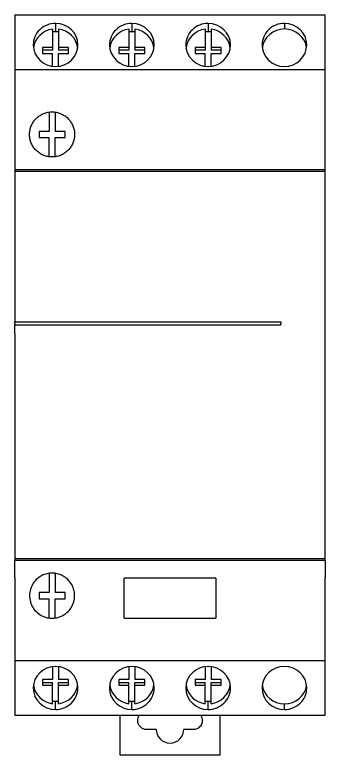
# Model space of a CAD drawing. Header units: millimetres. Extents: x 2268 to 4339, y 1619 to 2163.
# Drawn here: x 4110.3 to 4144.5, y 1786.4 to 1868.2 of the extents above; entities that cross this region are included whole.
import ezdxf

# ---------------------------------------------------------------- set-up
doc = ezdxf.new("R2010")
doc.units = ezdxf.units.MM
doc.layers.add('THICK', color=7, linetype='Continuous')

# ---------------------------------------------------------------- blocks, each defined once
blk = doc.blocks.new('A$Cf3ad2428')
at = {"layer": 'THICK'}
for p, q in [((0, 85.4), (0, 79.1)), ((0, 85.4), (35.8, 85.4)), ((35.8, 79.1), (35.8, 85.4)), ((4.35, 83.741), (4.35, 81.615)), ((4.7, 84.411), (4.7, 83.453)), ((5.05, 83.741), (5.05, 81.615)), ((13.15, 83.741), (13.15, 81.615)), ((13.5, 84.411), (13.5, 83.453)), ((13.85, 83.741), (13.85, 81.615)), ((21.95, 83.741), (21.95, 81.615)), ((22.3, 84.411), (22.3, 83.453)), ((22.65, 83.741), (22.65, 81.615)), ((31.1, 84.411), (31.1, 83.764)), ((4.35, 81.615), (3.2, 81.615)), ((3.2, 81.615), (3.2, 80.938)), ((4.35, 81.304), (3.2, 81.304)), ((4.35, 81.615), (4.35, 81.304)), ((5.05, 81.615), (5.05, 81.304)), ((6.2, 81.615), (5.05, 81.615)), ((6.2, 81.304), (5.05, 81.304)), ((6.2, 80.938), (6.2, 81.615)), ((13.15, 81.615), (12, 81.615)), ((12, 81.615), (12, 80.938)), ((13.15, 81.304), (12, 81.304)), ((13.15, 81.615), (13.15, 81.304)), ((13.85, 81.615), (13.85, 81.304)), ((15, 81.615), (13.85, 81.615)), ((15, 81.304), (13.85, 81.304)), ((15, 80.938), (15, 81.615)), ((21.95, 81.615), (20.8, 81.615)), ((20.8, 81.615), (20.8, 80.938)), ((21.95, 81.304), (20.8, 81.304)), ((21.95, 81.615), (21.95, 81.304)), ((22.65, 81.615), (22.65, 81.304)), ((23.8, 81.615), (22.65, 81.615)), ((23.8, 81.304), (22.65, 81.304)), ((23.8, 80.938), (23.8, 81.615)), ((3.2, 80.938), (4.35, 80.938)), ((4.35, 79.459), (4.35, 80.938)), ((5.05, 80.938), (6.2, 80.938)), ((5.05, 79.459), (5.05, 80.938)), ((12, 80.938), (13.15, 80.938)), ((13.15, 79.459), (13.15, 80.938)), ((13.85, 80.938), (15, 80.938)), ((13.85, 79.459), (13.85, 80.938)), ((20.8, 80.938), (21.95, 80.938)), ((21.95, 79.459), (21.95, 80.938)), ((22.65, 80.938), (23.8, 80.938)), ((22.65, 79.459), (22.65, 80.938)), ((0, 79.1), (0, 67.5)), ((0, 79.1), (35.8, 79.1)), ((35.8, 67.5), (35.8, 79.1)), ((2.446, 73.423), (2.534, 73.508)), ((2.534, 73.508), (2.625, 73.588)), ((2.625, 73.588), (2.72, 73.665)), ((2.72, 73.665), (2.818, 73.736)), ((2.818, 73.736), (2.92, 73.803)), ((2.92, 73.803), (3.024, 73.866)), ((3.024, 73.866), (3.132, 73.923)), ((3.132, 73.923), (3.241, 73.975)), ((3.241, 73.975), (3.354, 74.022)), ((3.354, 74.022), (3.468, 74.063)), ((3.468, 74.063), (3.583, 74.099)), ((3.583, 74.099), (3.701, 74.13)), ((3.701, 74.13), (3.819, 74.155)), ((3.819, 74.155), (3.938, 74.175)), ((3.938, 74.175), (4.059, 74.189)), ((3.95, 74.176), (3.95, 71.95)), ((4.059, 74.189), (4.179, 74.197)), ((4.179, 74.197), (4.3, 74.2)), ((4.3, 74.2), (4.421, 74.197)), ((4.421, 74.197), (4.543, 74.189)), ((4.543, 74.189), (4.664, 74.174)), ((4.65, 74.176), (4.65, 71.95)), ((4.664, 74.174), (4.784, 74.155)), ((4.784, 74.155), (4.903, 74.129)), ((4.903, 74.129), (5.021, 74.098)), ((5.021, 74.098), (5.138, 74.061)), ((5.138, 74.061), (5.253, 74.019)), ((5.253, 74.019), (5.366, 73.971)), ((5.366, 73.971), (5.477, 73.918)), ((5.477, 73.918), (5.585, 73.86)), ((5.585, 73.86), (5.69, 73.797)), ((5.69, 73.797), (5.793, 73.729)), ((5.793, 73.729), (5.891, 73.656)), ((5.891, 73.656), (5.987, 73.579)), ((5.987, 73.579), (6.078, 73.497)), ((6.078, 73.497), (6.166, 73.411)), ((1.862, 72.503), (1.907, 72.616)), ((1.907, 72.616), (1.957, 72.728)), ((1.957, 72.728), (2.013, 72.837)), ((2.013, 72.837), (2.073, 72.943)), ((2.073, 72.943), (2.139, 73.046)), ((2.139, 73.046), (2.209, 73.145)), ((2.209, 73.145), (2.284, 73.242)), ((2.284, 73.242), (2.363, 73.334)), ((2.363, 73.334), (2.446, 73.423)), ((6.166, 73.411), (6.249, 73.321)), ((6.249, 73.321), (6.328, 73.227)), ((6.328, 73.227), (6.402, 73.13)), ((6.402, 73.13), (6.472, 73.03)), ((6.472, 73.03), (6.536, 72.926)), ((6.536, 72.926), (6.596, 72.82)), ((6.596, 72.82), (6.651, 72.711)), ((6.651, 72.711), (6.7, 72.599)), ((6.7, 72.599), (6.744, 72.486)), ((1.701, 71.663), (1.707, 71.785)), ((1.707, 71.785), (1.718, 71.908)), ((1.718, 71.908), (1.736, 72.029)), ((1.736, 72.029), (1.759, 72.15)), ((1.759, 72.15), (1.788, 72.269)), ((1.788, 72.269), (1.822, 72.387)), ((1.822, 72.387), (1.862, 72.503)), ((2.8, 71.95), (2.8, 71.25)), ((3.95, 71.95), (2.8, 71.95)), ((5.8, 71.95), (4.65, 71.95)), ((5.8, 71.25), (5.8, 71.95)), ((6.744, 72.486), (6.783, 72.37)), ((6.783, 72.37), (6.817, 72.253)), ((6.817, 72.253), (6.844, 72.135)), ((6.844, 72.135), (6.867, 72.015)), ((6.867, 72.015), (6.883, 71.894)), ((6.883, 71.894), (6.894, 71.773)), ((6.894, 71.773), (6.899, 71.652)), ((1.701, 71.54), (1.701, 71.663)), ((1.707, 71.417), (1.701, 71.54)), ((1.718, 71.295), (1.707, 71.417)), ((1.735, 71.173), (1.718, 71.295)), ((1.758, 71.053), (1.735, 71.173)), ((1.787, 70.934), (1.758, 71.053)), ((1.821, 70.816), (1.787, 70.934)), ((2.8, 71.25), (3.95, 71.25)), ((3.95, 69.024), (3.95, 71.25)), ((4.65, 69.024), (4.65, 71.25)), ((4.65, 71.25), (5.8, 71.25)), ((6.812, 70.93), (6.778, 70.814)), ((6.841, 71.048), (6.812, 70.93)), ((6.864, 71.167), (6.841, 71.048)), ((6.881, 71.287), (6.864, 71.167)), ((6.893, 71.408), (6.881, 71.287)), ((6.899, 71.53), (6.893, 71.408)), ((6.899, 71.652), (6.899, 71.53)), ((1.86, 70.701), (1.821, 70.816)), ((1.905, 70.588), (1.86, 70.701)), ((1.955, 70.477), (1.905, 70.588)), ((2.01, 70.368), (1.955, 70.477)), ((2.071, 70.262), (2.01, 70.368)), ((2.136, 70.159), (2.071, 70.262)), ((2.206, 70.06), (2.136, 70.159)), ((2.28, 69.963), (2.206, 70.06)), ((6.395, 70.06), (6.321, 69.964)), ((6.465, 70.16), (6.395, 70.06)), ((6.53, 70.263), (6.465, 70.16)), ((6.59, 70.368), (6.53, 70.263)), ((6.645, 70.476), (6.59, 70.368)), ((6.695, 70.587), (6.645, 70.476)), ((6.739, 70.699), (6.695, 70.587)), ((6.778, 70.814), (6.739, 70.699)), ((2.359, 69.87), (2.28, 69.963)), ((2.442, 69.781), (2.359, 69.87)), ((2.529, 69.696), (2.442, 69.781)), ((2.62, 69.615), (2.529, 69.696)), ((2.715, 69.539), (2.62, 69.615)), ((2.813, 69.467), (2.715, 69.539)), ((2.915, 69.4), (2.813, 69.467)), ((3.019, 69.337), (2.915, 69.4)), ((3.126, 69.28), (3.019, 69.337)), ((3.236, 69.228), (3.126, 69.28)), ((3.348, 69.18), (3.236, 69.228)), ((3.462, 69.139), (3.348, 69.18)), ((5.252, 69.181), (5.138, 69.139)), ((5.364, 69.228), (5.252, 69.181)), ((5.474, 69.28), (5.364, 69.228)), ((5.581, 69.338), (5.474, 69.28)), ((5.686, 69.4), (5.581, 69.338)), ((5.787, 69.467), (5.686, 69.4)), ((5.885, 69.539), (5.787, 69.467)), ((5.98, 69.616), (5.885, 69.539)), ((6.071, 69.697), (5.98, 69.616)), ((6.158, 69.782), (6.071, 69.697)), ((6.242, 69.871), (6.158, 69.782)), ((6.321, 69.964), (6.242, 69.871)), ((3.579, 69.102), (3.462, 69.139)), ((3.696, 69.071), (3.579, 69.102)), ((3.815, 69.046), (3.696, 69.071)), ((3.936, 69.026), (3.815, 69.046)), ((4.057, 69.011), (3.936, 69.026)), ((4.178, 69.003), (4.057, 69.011)), ((4.3, 69), (4.178, 69.003)), ((4.422, 69.003), (4.3, 69)), ((4.544, 69.011), (4.422, 69.003)), ((4.665, 69.026), (4.544, 69.011)), ((4.785, 69.046), (4.665, 69.026)), ((4.904, 69.071), (4.785, 69.046)), ((5.022, 69.102), (4.904, 69.071)), ((5.138, 69.139), (5.022, 69.102)), ((0, 67.5), (0, 67.349)), ((35.8, 67.5), (0, 67.5)), ((35.8, 67.349), (35.8, 67.5)), ((0, 67.349), (0, 50)), ((0, 67.349), (35.8, 67.349)), ((35.8, 48.65), (35.8, 67.349)), ((0, 49.8), (0, 50)), ((0, 50), (30.7, 50)), ((0, 49.8), (0, 49.6)), ((30.7, 49.6), (0, 49.6)), ((0, 48.65), (0, 49.6)), ((30.7, 50), (30.7, 49.8)), ((30.7, 49.6), (30.7, 49.8)), ((0, 48.65), (0, 22.642)), ((35.8, 22.642), (35.8, 48.65)), ((35.8, 22.642), (0, 22.642)), ((0, 22.642), (0, 22.5)), ((0, 20.5), (0, 22.5)), ((0, 22.5), (35.8, 22.5)), ((35.8, 22.5), (35.8, 22.642)), ((35.8, 22.5), (35.8, 20.5)), ((0, 20.5), (0, 10.9)), ((2.767, 20.5), (2.619, 20.384)), ((2.891, 20.585), (2.767, 20.5)), ((3.018, 20.662), (2.891, 20.585)), ((3.149, 20.732), (3.018, 20.662)), ((3.285, 20.793), (3.149, 20.732)), ((3.424, 20.848), (3.285, 20.793)), ((3.566, 20.894), (3.424, 20.848)), ((3.71, 20.932), (3.566, 20.894)), ((3.856, 20.962), (3.71, 20.932)), ((4.002, 20.983), (3.856, 20.962)), ((3.95, 20.976), (3.95, 18.75)), ((4.15, 20.996), (4.002, 20.983)), ((4.3, 21), (4.15, 20.996)), ((4.45, 20.996), (4.3, 21)), ((4.598, 20.983), (4.45, 20.996)), ((4.744, 20.962), (4.598, 20.983)), ((4.65, 20.976), (4.65, 18.75)), ((4.89, 20.932), (4.744, 20.962)), ((5.034, 20.894), (4.89, 20.932)), ((5.176, 20.848), (5.034, 20.894)), ((5.315, 20.793), (5.176, 20.848)), ((5.451, 20.732), (5.315, 20.793)), ((5.582, 20.662), (5.451, 20.732)), ((5.709, 20.585), (5.582, 20.662)), ((5.833, 20.5), (5.709, 20.585)), ((5.981, 20.384), (5.833, 20.5)), ((35.8, 10.9), (35.8, 20.5)), ((2.031, 19.669), (1.945, 19.503)), ((2.128, 19.829), (2.031, 19.669)), ((2.236, 19.981), (2.128, 19.829)), ((2.354, 20.125), (2.236, 19.981)), ((2.482, 20.259), (2.354, 20.125)), ((2.619, 20.384), (2.482, 20.259)), ((6.118, 20.259), (5.981, 20.384)), ((6.246, 20.125), (6.118, 20.259)), ((6.364, 19.981), (6.246, 20.125)), ((6.472, 19.829), (6.364, 19.981)), ((6.569, 19.669), (6.472, 19.829)), ((6.655, 19.502), (6.569, 19.669)), ((12.6, 15.8), (12.6, 20.4)), ((23.2, 20.4), (12.6, 20.4)), ((23.2, 20.4), (23.2, 15.8)), ((1.73, 18.791), (1.708, 18.605)), ((1.764, 18.974), (1.73, 18.791)), ((1.812, 19.154), (1.764, 18.974)), ((1.872, 19.331), (1.812, 19.154)), ((1.945, 19.503), (1.872, 19.331)), ((6.728, 19.33), (6.655, 19.502)), ((6.788, 19.154), (6.728, 19.33)), ((6.836, 18.973), (6.788, 19.154)), ((6.871, 18.79), (6.836, 18.973)), ((6.892, 18.605), (6.871, 18.79)), ((1.708, 18.605), (1.7, 18.419)), ((1.7, 18.419), (1.705, 18.233)), ((1.705, 18.233), (1.724, 18.047)), ((1.724, 18.047), (1.756, 17.864)), ((2.8, 18.75), (2.8, 18.05)), ((3.95, 18.75), (2.8, 18.75)), ((2.8, 18.05), (3.95, 18.05)), ((3.95, 15.824), (3.95, 18.05)), ((5.8, 18.75), (4.65, 18.75)), ((4.65, 15.824), (4.65, 18.05)), ((4.65, 18.05), (5.8, 18.05)), ((5.8, 18.05), (5.8, 18.75)), ((6.844, 17.863), (6.876, 18.046)), ((6.876, 18.046), (6.895, 18.232)), ((6.9, 18.418), (6.892, 18.605)), ((6.895, 18.232), (6.9, 18.418)), ((1.756, 17.864), (1.801, 17.683)), ((1.801, 17.683), (1.859, 17.506)), ((1.859, 17.506), (1.929, 17.333)), ((1.929, 17.333), (2.011, 17.166)), ((2.011, 17.166), (2.106, 17.005)), ((6.494, 17.004), (6.588, 17.165)), ((6.588, 17.165), (6.671, 17.332)), ((6.671, 17.332), (6.741, 17.505)), ((6.741, 17.505), (6.799, 17.682)), ((6.799, 17.682), (6.844, 17.863)), ((2.106, 17.005), (2.211, 16.852)), ((2.211, 16.852), (2.328, 16.706)), ((2.328, 16.706), (2.454, 16.569)), ((2.454, 16.569), (2.59, 16.441)), ((2.59, 16.441), (2.735, 16.324)), ((2.735, 16.324), (2.888, 16.217)), ((5.712, 16.216), (5.864, 16.323)), ((5.864, 16.323), (6.009, 16.441)), ((6.009, 16.441), (6.145, 16.568)), ((6.145, 16.568), (6.272, 16.705)), ((6.272, 16.705), (6.388, 16.851)), ((6.388, 16.851), (6.494, 17.004)), ((2.888, 16.217), (3.048, 16.121)), ((3.048, 16.121), (3.215, 16.037)), ((3.215, 16.037), (3.387, 15.966)), ((3.387, 15.966), (3.564, 15.906)), ((3.564, 15.906), (3.744, 15.86)), ((3.744, 15.86), (3.926, 15.827)), ((3.926, 15.827), (4.111, 15.807)), ((4.111, 15.807), (4.3, 15.8)), ((4.3, 15.8), (4.489, 15.807)), ((4.489, 15.807), (4.674, 15.827)), ((4.674, 15.827), (4.856, 15.86)), ((4.856, 15.86), (5.035, 15.906)), ((5.035, 15.906), (5.212, 15.965)), ((5.212, 15.965), (5.384, 16.037)), ((5.384, 16.037), (5.551, 16.121)), ((5.551, 16.121), (5.712, 16.216)), ((12.6, 15.8), (23.2, 15.8)), ((0, 10.9), (0, 4.6)), ((35.8, 10.9), (0, 10.9)), ((35.8, 4.6), (35.8, 10.9)), ((4.35, 10.219), (4.35, 8.74)), ((5.05, 10.219), (5.05, 8.74)), ((13.15, 10.219), (13.15, 8.74)), ((13.85, 10.219), (13.85, 8.74)), ((21.95, 10.219), (21.95, 8.74)), ((22.65, 10.219), (22.65, 8.74)), ((4.35, 8.74), (3.2, 8.74)), ((3.2, 8.74), (3.2, 8.064)), ((6.2, 8.74), (5.05, 8.74)), ((6.2, 8.064), (6.2, 8.74)), ((13.15, 8.74), (12, 8.74)), ((12, 8.74), (12, 8.064)), ((15, 8.74), (13.85, 8.74)), ((15, 8.064), (15, 8.74)), ((21.95, 8.74), (20.8, 8.74)), ((20.8, 8.74), (20.8, 8.064)), ((23.8, 8.74), (22.65, 8.74)), ((23.8, 8.064), (23.8, 8.74)), ((3.2, 8.374), (4.35, 8.374)), ((3.2, 8.064), (4.35, 8.064)), ((4.35, 8.064), (4.35, 8.374)), ((4.35, 5.937), (4.35, 8.064)), ((5.05, 8.374), (6.2, 8.374)), ((5.05, 8.064), (5.05, 8.374)), ((5.05, 8.064), (6.2, 8.064)), ((5.05, 5.937), (5.05, 8.064)), ((12, 8.374), (13.15, 8.374)), ((12, 8.064), (13.15, 8.064)), ((13.15, 8.064), (13.15, 8.374)), ((13.15, 5.937), (13.15, 8.064)), ((13.85, 8.374), (15, 8.374)), ((13.85, 8.064), (13.85, 8.374)), ((13.85, 8.064), (15, 8.064)), ((13.85, 5.937), (13.85, 8.064)), ((20.8, 8.374), (21.95, 8.374)), ((20.8, 8.064), (21.95, 8.064)), ((21.95, 8.064), (21.95, 8.374)), ((21.95, 5.937), (21.95, 8.064)), ((22.65, 8.374), (23.8, 8.374)), ((22.65, 8.064), (22.65, 8.374)), ((22.65, 8.064), (23.8, 8.064)), ((22.65, 5.937), (22.65, 8.064)), ((4.7, 5.267), (4.7, 6.225)), ((13.5, 5.267), (13.5, 6.225)), ((22.3, 5.267), (22.3, 6.225)), ((31.1, 5.267), (31.1, 5.914)), ((0, 4.6), (35.8, 4.6)), ((12.15, 0), (12.15, 4.6)), ((23.65, 4.6), (23.65, 0)), ((15.15, 3), (16.3, 3)), ((19.5, 3), (20.65, 3)), ((23.65, 0), (12.15, 0))]:
    blk.add_line(p, q, dxfattribs=at)
for centre, radius, start, end in [((15.15, 4), 1, 143.13013, 180.00002), ((20.65, 4), 1, 0, 36.86989), ((15.15, 4), 1, 180.00002, 270.00002), ((20.65, 4), 1, 270.00002, 0), ((17.9, 3), 1.6, 180.00002, 0)]:
    blk.add_arc(centre, radius, start, end, dxfattribs=at)
for centre, major_axis, start_param, end_param in [((4.7, 81.924), (2.575, 0), 1.570796, 3.141593), ((4.7, 81.277), (-2.575, 0), -1.434452, -0.130442), ((4.7, 81.924), (2.575, 0), 0, 1.570796), ((4.7, 81.277), (-2.575, 0), -3.011151, -1.707141), ((13.5, 81.924), (2.575, 0), 1.570796, 3.141593), ((13.5, 81.277), (-2.575, 0), -1.434452, -0.130442), ((13.5, 81.924), (2.575, 0), 0, 1.570796), ((13.5, 81.277), (-2.575, 0), -3.011151, -1.707141), ((22.3, 81.924), (2.575, 0), 1.570796, 3.141593), ((22.3, 81.277), (-2.575, 0), -1.434452, -0.130442), ((22.3, 81.924), (2.575, 0), 0, 1.570796), ((22.3, 81.277), (-2.575, 0), -3.011151, -1.707141), ((31.1, 81.924), (2.575, 0), 1.570796, 3.141593), ((31.1, 81.277), (-2.575, 0), -1.570796, -0.130442), ((31.1, 81.924), (2.575, 0), 0, 1.570796), ((31.1, 81.277), (-2.575, 0), -3.011151, -1.570796), ((4.7, 80.966), (-2.575, 0), -1.570796, -1.434452), ((4.7, 80.966), (-2.575, 0), -1.707141, -1.570796), ((13.5, 80.966), (-2.575, 0), -1.570796, -1.434452), ((13.5, 80.966), (-2.575, 0), -1.707141, -1.570796), ((22.3, 80.966), (-2.575, 0), -1.570796, -1.434452), ((22.3, 80.966), (-2.575, 0), -1.707141, -1.570796), ((4.7, 81.924), (2.575, 0), 3.141593, 4.712389), ((4.7, 81.924), (2.575, 0), -1.570796, 0), ((13.5, 81.924), (2.575, 0), 3.141593, 4.712389), ((13.5, 81.924), (2.575, 0), -1.570796, 0), ((22.3, 81.924), (2.575, 0), 3.141593, 4.712389), ((22.3, 81.924), (2.575, 0), -1.570796, 0), ((31.1, 81.924), (2.575, 0), 3.141593, 4.712389), ((31.1, 81.924), (2.575, 0), -1.570796, 0), ((4.7, 7.755), (-2.575, 0), -1.570796, 0), ((4.7, 7.755), (-2.575, 0), 3.141593, 4.712389), ((13.5, 7.755), (-2.575, 0), -1.570796, 0), ((13.5, 7.755), (-2.575, 0), 3.141593, 4.712389), ((22.3, 7.755), (-2.575, 0), -1.570796, 0), ((22.3, 7.755), (-2.575, 0), 3.141593, 4.712389), ((31.1, 7.755), (-2.575, 0), -1.570796, 0), ((31.1, 7.755), (-2.575, 0), 3.141593, 4.712389), ((4.7, 7.755), (-2.575, 0), 0, 1.570796), ((4.7, 8.402), (2.575, 0), -3.011151, -1.707141), ((4.7, 7.755), (-2.575, 0), 1.570796, 3.141593), ((4.7, 8.402), (2.575, 0), -1.434452, -0.130442), ((13.5, 7.755), (-2.575, 0), 0, 1.570796), ((13.5, 8.402), (2.575, 0), -3.011151, -1.707141), ((13.5, 7.755), (-2.575, 0), 1.570796, 3.141593), ((13.5, 8.402), (2.575, 0), -1.434452, -0.130442), ((22.3, 7.755), (-2.575, 0), 0, 1.570796), ((22.3, 8.402), (2.575, 0), -3.011151, -1.707141), ((22.3, 7.755), (-2.575, 0), 1.570796, 3.141593), ((22.3, 8.402), (2.575, 0), -1.434452, -0.130442), ((31.1, 7.755), (-2.575, 0), 0, 1.570796), ((31.1, 8.402), (2.575, 0), -3.011151, -1.570796), ((31.1, 8.402), (2.575, 0), -1.570796, -0.130442), ((31.1, 7.755), (-2.575, 0), 1.570796, 3.141593), ((4.7, 8.712), (2.575, 0), -1.707141, -1.570796), ((4.7, 8.712), (2.575, 0), -1.570796, -1.434452), ((13.5, 8.712), (2.575, 0), -1.707141, -1.570796), ((13.5, 8.712), (2.575, 0), -1.570796, -1.434452), ((22.3, 8.712), (2.575, 0), -1.707141, -1.570796), ((22.3, 8.712), (2.575, 0), -1.570796, -1.434452)]:
    blk.add_ellipse(centre, major_axis=major_axis, ratio=0.965926, start_param=start_param, end_param=end_param, dxfattribs=at)

msp = doc.modelspace()

# ---------------------------------------------------------------- block references
at = {"xscale": 0.9577071780000002, "yscale": 0.9577071780000002, "zscale": 0.9577071780000002}
msp.add_blockref('A$Cf3ad2428', (4110.255, 1786.416), dxfattribs=at)

doc.saveas('drawing.dxf')
